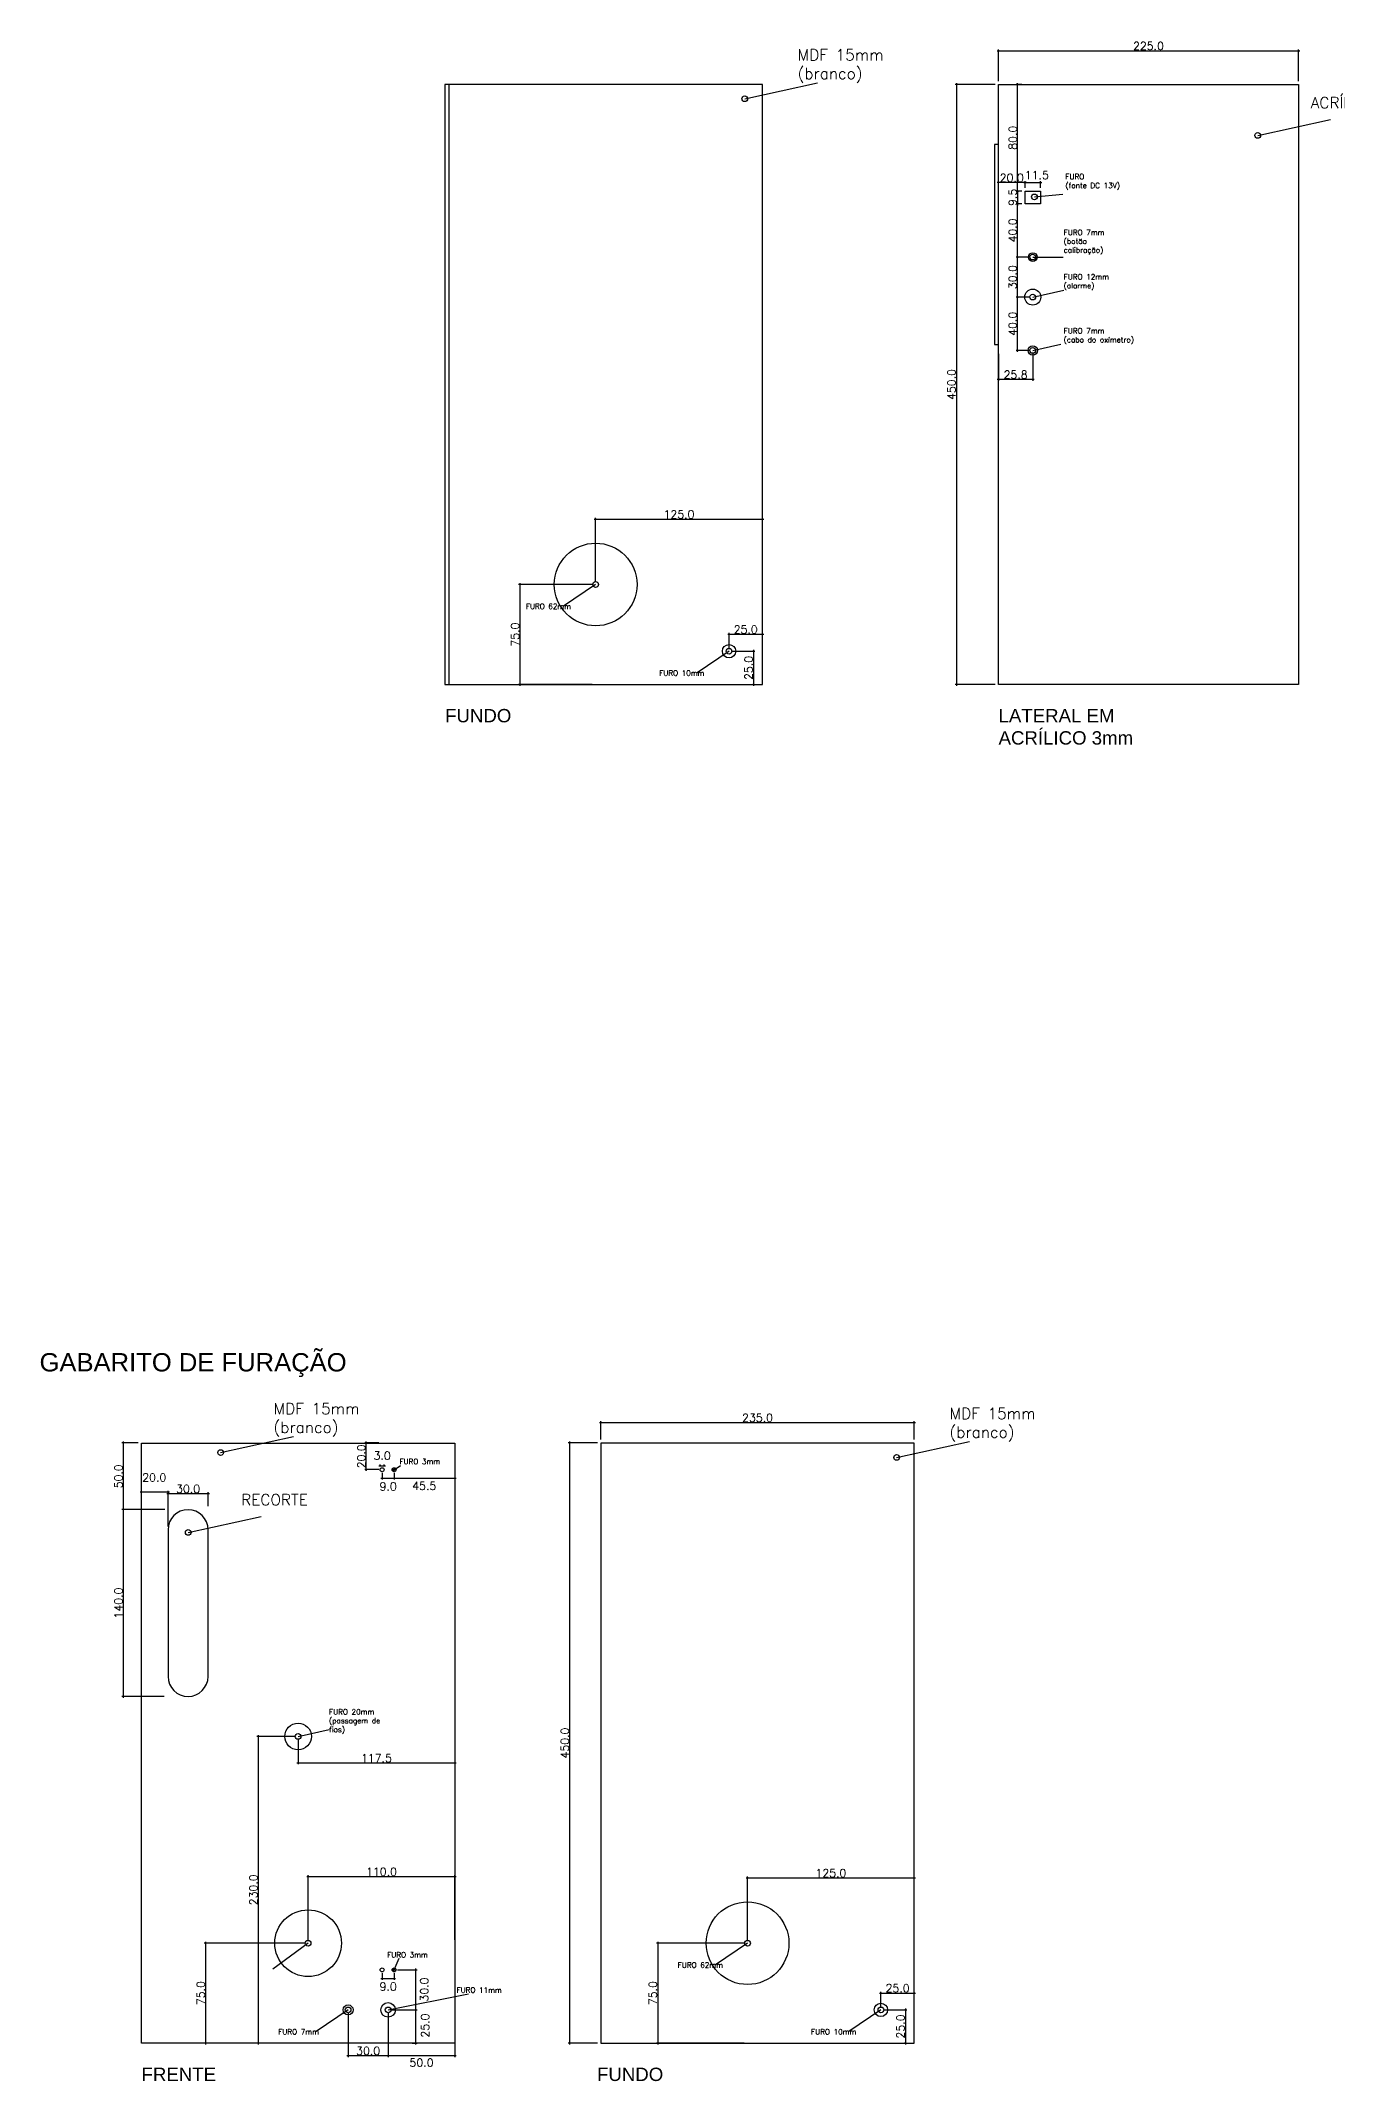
# Model space of a CAD drawing. Header units: millimetres. Extents: x 375 to 6718, y -847 to 3071.
# Drawn here: x 4766 to 5738, y -837 to 693 of the extents above; entities that cross this region are included whole.
import ezdxf

# ---------------------------------------------------------------- set-up
doc = ezdxf.new("R2010")
doc.units = ezdxf.units.MM
doc.header["$LTSCALE"] = 10
for name, color, linetype in [('01', 1, 'Continuous'), ('1000-dim1', 1, 'Continuous'), ('2', 2, 'Continuous'), ('Carimbo', 2, 'Continuous')]:
    doc.layers.add(name, color=color, linetype=linetype)
doc.layers.add('B-TEXTO02', color=2, linetype='Continuous', lineweight=20)
doc.styles.add('r80', font='romans.shx')
doc.styles.add('SR80-001', font='romans.shx', dxfattribs={"height": 0.2})
doc.styles.add('T7', font='arial.ttf')
doc.dimstyles.new('cadnorma_dim1', dxfattribs={"dimscale": 0, "dimtxt": 6, "dimasz": 1.2, "dimexe": 1, "dimexo": 2.5, "dimgap": 0.6, "dimtad": 1, "dimdec": 1, "dimzin": 4, "dimdsep": 46, "dimtxsty": 'r80', "dimblk": 'ARCHTICK', "dimcen": -1, "dimdle": 1, "dimclrd": 1, "dimclre": 1, "dimclrt": 2, "dimaunit": 1, "dimazin": 0, "dimtfac": 1, "dimtdec": 1, "dimtix": 1, "dimtmove": 2, "dimatfit": 0, "dimfxl": 0, "dimtolj": 1, "dimtzin": 0, "dimarcsym": 0})

# ---------------------------------------------------------------- blocks, each defined once
blk = doc.blocks.new('_ArchTick')
at = {"color": 0, "linetype": 'ByBlock', "const_width": 0.15}
blk.add_lwpolyline([(-0.5, -0.5), (0.5, 0.5)], dxfattribs=at)
blk = doc.blocks.new('*D49')
at = {"layer": '1000-dim1', "color": 1, "lineweight": -2}
for p, q in [((5181, 334.5), (5308, 334.5)), ((5182, 288), (5182, 335.5)), ((5307, 288), (5307, 335.5))]:
    blk.add_line(p, q, dxfattribs=at)
at = {"layer": 'Defpoints', "color": 0}
for p in [(5307, 334.5), (5182, 285.5), (5307, 285.5)]:
    blk.add_point(p, dxfattribs=at)
at = {"layer": '1000-dim1', "color": 1, "lineweight": -2, "xscale": 1.2, "yscale": 1.2, "zscale": 1.2, "rotation": 180}
blk.add_blockref('_ArchTick', (5182, 334.5), dxfattribs=at)
at = {"layer": '1000-dim1', "color": 1, "lineweight": -2, "xscale": 1.2, "yscale": 1.2, "zscale": 1.2}
blk.add_blockref('_ArchTick', (5307, 334.5), dxfattribs=at)
at = {"layer": '1000-dim1', "color": 2, "insert": (5244.5, 338.1), "char_height": 6, "attachment_point": 5, "style": 'r80'}
blk.add_mtext('\\A1;125.0', dxfattribs=at)
blk = doc.blocks.new('*D50')
at = {"layer": '1000-dim1', "color": 1, "lineweight": -2}
for p, q in [((5179.5, 285.5), (5124.2, 285.5)), ((5125.2, 286.5), (5125.2, 209.5)), ((5179.5, 210.5), (5124.2, 210.5))]:
    blk.add_line(p, q, dxfattribs=at)
at = {"layer": 'Defpoints', "color": 0}
for p in [(5182, 285.5), (5125.2, 210.5), (5182, 210.5)]:
    blk.add_point(p, dxfattribs=at)
at = {"layer": '1000-dim1', "color": 1, "lineweight": -2, "xscale": 1.2, "yscale": 1.2, "zscale": 1.2}
for p, rotation in [((5125.2, 285.5), 90), ((5125.2, 210.5), 270)]:
    blk.add_blockref('_ArchTick', p, dxfattribs=dict(at, rotation=rotation))
at = {"layer": '1000-dim1', "color": 2, "insert": (5121.6, 248), "char_height": 6, "attachment_point": 5, "rotation": 90, "style": 'r80'}
blk.add_mtext('\\A1;75.0', dxfattribs=at)
blk = doc.blocks.new('*D51')
at = {"layer": '1000-dim1', "color": 1, "lineweight": -2}
for p, q in [((5281, 248.2), (5308, 248.2)), ((5282, 238), (5282, 249.2)), ((5307, 238), (5307, 249.2))]:
    blk.add_line(p, q, dxfattribs=at)
at = {"layer": 'Defpoints', "color": 0}
for p in [(5307, 248.2), (5282, 235.5), (5307, 235.5)]:
    blk.add_point(p, dxfattribs=at)
at = {"layer": '1000-dim1', "color": 1, "lineweight": -2, "xscale": 1.2, "yscale": 1.2, "zscale": 1.2, "rotation": 180}
blk.add_blockref('_ArchTick', (5282, 248.2), dxfattribs=at)
at = {"layer": '1000-dim1', "color": 1, "lineweight": -2, "xscale": 1.2, "yscale": 1.2, "zscale": 1.2}
blk.add_blockref('_ArchTick', (5307, 248.2), dxfattribs=at)
at = {"layer": '1000-dim1', "color": 2, "insert": (5294.5, 251.8), "char_height": 6, "attachment_point": 5, "style": 'r80'}
blk.add_mtext('\\A1;25.0', dxfattribs=at)
blk = doc.blocks.new('*D52')
at = {"layer": '1000-dim1', "color": 1, "lineweight": -2}
for p, q in [((5284.5, 235.5), (5301.3, 235.5)), ((5300.3, 236.5), (5300.3, 209.5)), ((5284.5, 210.5), (5301.3, 210.5))]:
    blk.add_line(p, q, dxfattribs=at)
at = {"layer": 'Defpoints', "color": 0}
for p in [(5282, 235.5), (5282, 210.5), (5300.3, 210.5)]:
    blk.add_point(p, dxfattribs=at)
at = {"layer": '1000-dim1', "color": 1, "lineweight": -2, "xscale": 1.2, "yscale": 1.2, "zscale": 1.2}
for p, rotation in [((5300.3, 235.5), 90), ((5300.3, 210.5), 270)]:
    blk.add_blockref('_ArchTick', p, dxfattribs=dict(at, rotation=rotation))
at = {"layer": '1000-dim1', "color": 2, "insert": (5296.7, 223), "char_height": 6, "attachment_point": 5, "rotation": 90, "style": 'r80'}
blk.add_mtext('\\A1;25.0', dxfattribs=at)
blk = doc.blocks.new('*D53')
at = {"layer": '1000-dim1', "color": 1, "lineweight": -2}
for p, q in [((5483, 685.7), (5710, 685.7)), ((5484, 663), (5484, 686.7)), ((5709, 663), (5709, 686.7))]:
    blk.add_line(p, q, dxfattribs=at)
at = {"layer": 'Defpoints', "color": 0}
for p in [(5709, 685.7), (5484, 660.5), (5709, 660.5)]:
    blk.add_point(p, dxfattribs=at)
at = {"layer": '1000-dim1', "color": 1, "lineweight": -2, "xscale": 1.2, "yscale": 1.2, "zscale": 1.2, "rotation": 180}
blk.add_blockref('_ArchTick', (5484, 685.7), dxfattribs=at)
at = {"layer": '1000-dim1', "color": 1, "lineweight": -2, "xscale": 1.2, "yscale": 1.2, "zscale": 1.2}
blk.add_blockref('_ArchTick', (5709, 685.7), dxfattribs=at)
at = {"layer": '1000-dim1', "color": 2, "insert": (5596.5, 689.3), "char_height": 6, "attachment_point": 5, "style": 'r80'}
blk.add_mtext('\\A1;225.0', dxfattribs=at)
blk = doc.blocks.new('*D54')
at = {"layer": '1000-dim1', "color": 1, "lineweight": -2}
for p, q in [((5481.5, 660.5), (5451.5, 660.5)), ((5452.5, 661.5), (5452.5, 209.5)), ((5481.5, 210.5), (5451.5, 210.5))]:
    blk.add_line(p, q, dxfattribs=at)
at = {"layer": 'Defpoints', "color": 0}
for p in [(5484, 660.5), (5452.5, 210.5), (5484, 210.5)]:
    blk.add_point(p, dxfattribs=at)
at = {"layer": '1000-dim1', "color": 1, "lineweight": -2, "xscale": 1.2, "yscale": 1.2, "zscale": 1.2}
for p, rotation in [((5452.5, 660.5), 90), ((5452.5, 210.5), 270)]:
    blk.add_blockref('_ArchTick', p, dxfattribs=dict(at, rotation=rotation))
at = {"layer": '1000-dim1', "color": 2, "insert": (5448.9, 435.5), "char_height": 6, "attachment_point": 5, "rotation": 90, "style": 'r80'}
blk.add_mtext('\\A1;450.0', dxfattribs=at)
blk = doc.blocks.new('*D55')
at = {"layer": '1000-dim1', "color": 1, "lineweight": -2}
for p, q in [((5498.3, 580.5), (5498.3, 581.7)), ((5501.5, 580.5), (5497.3, 580.5)), ((5501.5, 571), (5497.3, 571)), ((5498.3, 580.5), (5498.3, 571)), ((5498.3, 571), (5498.3, 569.8))]:
    blk.add_line(p, q, dxfattribs=at)
at = {"layer": 'Defpoints', "color": 0}
for p in [(5498.3, 571), (5504, 580.5), (5504, 571)]:
    blk.add_point(p, dxfattribs=at)
at = {"layer": '1000-dim1', "color": 1, "lineweight": -2, "xscale": 1.2, "yscale": 1.2, "zscale": 1.2}
for p, rotation in [((5498.3, 580.5), 270), ((5498.3, 571), 90)]:
    blk.add_blockref('_ArchTick', p, dxfattribs=dict(at, rotation=rotation))
at = {"layer": '1000-dim1', "color": 2, "insert": (5494.7, 575.8), "char_height": 6, "attachment_point": 5, "rotation": 90, "style": 'r80'}
blk.add_mtext('\\A1;9.5', dxfattribs=at)
blk = doc.blocks.new('*D56')
at = {"layer": '1000-dim1', "color": 1, "lineweight": -2}
for p, q in [((5503, 586.9), (5516.5, 586.9)), ((5504, 583), (5504, 587.9)), ((5515.5, 583), (5515.5, 587.9))]:
    blk.add_line(p, q, dxfattribs=at)
at = {"layer": 'Defpoints', "color": 0}
for p in [(5515.5, 586.9), (5504, 580.5), (5515.5, 580.5)]:
    blk.add_point(p, dxfattribs=at)
at = {"layer": '1000-dim1', "color": 1, "lineweight": -2, "xscale": 1.2, "yscale": 1.2, "zscale": 1.2, "rotation": 180}
blk.add_blockref('_ArchTick', (5504, 586.9), dxfattribs=at)
at = {"layer": '1000-dim1', "color": 1, "lineweight": -2, "xscale": 1.2, "yscale": 1.2, "zscale": 1.2}
blk.add_blockref('_ArchTick', (5515.5, 586.9), dxfattribs=at)
at = {"layer": '1000-dim1', "color": 2, "insert": (5512.8, 592.5), "char_height": 6, "attachment_point": 5, "style": 'r80'}
blk.add_mtext('\\A1;11.5', dxfattribs=at)
blk = doc.blocks.new('*D57')
at = {"layer": '1000-dim1', "color": 1, "lineweight": -2}
for p, q in [((5484, 458.5), (5484, 438.3)), ((5509.8, 458.5), (5509.8, 438.3)), ((5510.8, 439.3), (5483, 439.3))]:
    blk.add_line(p, q, dxfattribs=at)
at = {"layer": 'Defpoints', "color": 0}
for p in [(5484, 461), (5509.8, 461), (5484, 439.3)]:
    blk.add_point(p, dxfattribs=at)
at = {"layer": '1000-dim1', "color": 1, "lineweight": -2, "xscale": 1.2, "yscale": 1.2, "zscale": 1.2, "rotation": 180}
blk.add_blockref('_ArchTick', (5484, 439.3), dxfattribs=at)
at = {"layer": '1000-dim1', "color": 1, "lineweight": -2, "xscale": 1.2, "yscale": 1.2, "zscale": 1.2}
blk.add_blockref('_ArchTick', (5509.8, 439.3), dxfattribs=at)
at = {"layer": '1000-dim1', "color": 2, "insert": (5496.9, 442.9), "char_height": 6, "attachment_point": 5, "style": 'r80'}
blk.add_mtext('\\A1;25.8', dxfattribs=at)
blk = doc.blocks.new('*D58')
at = {"layer": '1000-dim1', "color": 1, "lineweight": -2}
for p, q in [((5507.3, 501), (5497.3, 501)), ((5498.3, 460), (5498.3, 502)), ((5507.3, 461), (5497.3, 461))]:
    blk.add_line(p, q, dxfattribs=at)
at = {"layer": 'Defpoints', "color": 0}
for p in [(5498.3, 501), (5509.8, 501), (5509.8, 461)]:
    blk.add_point(p, dxfattribs=at)
at = {"layer": '1000-dim1', "color": 1, "lineweight": -2, "xscale": 1.2, "yscale": 1.2, "zscale": 1.2}
for p, rotation in [((5498.3, 501), 90), ((5498.3, 461), 270)]:
    blk.add_blockref('_ArchTick', p, dxfattribs=dict(at, rotation=rotation))
at = {"layer": '1000-dim1', "color": 2, "insert": (5494.7, 481), "char_height": 6, "attachment_point": 5, "rotation": 90, "style": 'r80'}
blk.add_mtext('\\A1;40.0', dxfattribs=at)
blk = doc.blocks.new('*D59')
at = {"layer": '1000-dim1', "color": 1, "lineweight": -2}
for p, q in [((5507.3, 531), (5497.3, 531)), ((5498.3, 500), (5498.3, 532)), ((5507.3, 501), (5497.3, 501))]:
    blk.add_line(p, q, dxfattribs=at)
at = {"layer": 'Defpoints', "color": 0}
for p in [(5498.3, 531), (5509.8, 531), (5509.8, 501)]:
    blk.add_point(p, dxfattribs=at)
at = {"layer": '1000-dim1', "color": 1, "lineweight": -2, "xscale": 1.2, "yscale": 1.2, "zscale": 1.2}
for p, rotation in [((5498.3, 531), 90), ((5498.3, 501), 270)]:
    blk.add_blockref('_ArchTick', p, dxfattribs=dict(at, rotation=rotation))
at = {"layer": '1000-dim1', "color": 2, "insert": (5494.7, 516), "char_height": 6, "attachment_point": 5, "rotation": 90, "style": 'r80'}
blk.add_mtext('\\A1;30.0', dxfattribs=at)
blk = doc.blocks.new('*D60')
at = {"layer": '1000-dim1', "color": 1, "lineweight": -2}
for p, q in [((5501.5, 571), (5497.3, 571)), ((5498.3, 530), (5498.3, 572)), ((5507.3, 531), (5497.3, 531))]:
    blk.add_line(p, q, dxfattribs=at)
at = {"layer": 'Defpoints', "color": 0}
for p in [(5498.3, 571), (5504, 571), (5509.8, 531)]:
    blk.add_point(p, dxfattribs=at)
at = {"layer": '1000-dim1', "color": 1, "lineweight": -2, "xscale": 1.2, "yscale": 1.2, "zscale": 1.2}
for p, rotation in [((5498.3, 571), 90), ((5498.3, 531), 270)]:
    blk.add_blockref('_ArchTick', p, dxfattribs=dict(at, rotation=rotation))
at = {"layer": '1000-dim1', "color": 2, "insert": (5494.7, 551), "char_height": 6, "attachment_point": 5, "rotation": 90, "style": 'r80'}
blk.add_mtext('\\A1;40.0', dxfattribs=at)
blk = doc.blocks.new('*D61')
at = {"layer": '1000-dim1', "color": 1, "lineweight": -2}
for p, q in [((5505, 586.9), (5483, 586.9)), ((5484, 583), (5484, 587.9)), ((5504, 583), (5504, 587.9))]:
    blk.add_line(p, q, dxfattribs=at)
at = {"layer": 'Defpoints', "color": 0}
for p in [(5484, 586.9), (5484, 580.5), (5504, 580.5)]:
    blk.add_point(p, dxfattribs=at)
at = {"layer": '1000-dim1', "color": 1, "lineweight": -2, "xscale": 1.2, "yscale": 1.2, "zscale": 1.2, "rotation": 180}
blk.add_blockref('_ArchTick', (5484, 586.9), dxfattribs=at)
at = {"layer": '1000-dim1', "color": 1, "lineweight": -2, "xscale": 1.2, "yscale": 1.2, "zscale": 1.2}
blk.add_blockref('_ArchTick', (5504, 586.9), dxfattribs=at)
at = {"layer": '1000-dim1', "color": 2, "insert": (5494, 590.5), "char_height": 6, "attachment_point": 5, "style": 'r80'}
blk.add_mtext('\\A1;20.0', dxfattribs=at)
blk = doc.blocks.new('*D105')
at = {"layer": '1000-dim1', "color": 1, "lineweight": -2}
for p, q in [((5501.5, 660.5), (5497.4, 660.5)), ((5498.4, 579.5), (5498.4, 661.5)), ((5501.5, 580.5), (5497.4, 580.5))]:
    blk.add_line(p, q, dxfattribs=at)
at = {"layer": 'Defpoints', "color": 0}
for p in [(5498.4, 660.5), (5504, 660.5), (5504, 580.5)]:
    blk.add_point(p, dxfattribs=at)
at = {"layer": '1000-dim1', "color": 1, "lineweight": -2, "xscale": 1.2, "yscale": 1.2, "zscale": 1.2}
for p, rotation in [((5498.4, 660.5), 90), ((5498.4, 580.5), 270)]:
    blk.add_blockref('_ArchTick', p, dxfattribs=dict(at, rotation=rotation))
at = {"layer": '1000-dim1', "color": 2, "insert": (5494.8, 620.5), "char_height": 6, "attachment_point": 5, "rotation": 90, "style": 'r80'}
blk.add_mtext('\\A1;80.0', dxfattribs=at)
blk = doc.blocks.new('*D118')
at = {"layer": '1000-dim1', "color": 1, "lineweight": -2}
for p, q in [((4860.4, -396.1), (4892.4, -396.1)), ((4861.4, -405.6), (4861.4, -395.1)), ((4891.4, -405.6), (4891.4, -395.1))]:
    blk.add_line(p, q, dxfattribs=at)
at = {"layer": 'Defpoints', "color": 0}
for p in [(4891.4, -396.1), (4861.4, -408.1), (4891.4, -408.1)]:
    blk.add_point(p, dxfattribs=at)
at = {"layer": '1000-dim1', "color": 1, "lineweight": -2, "xscale": 1.2, "yscale": 1.2, "zscale": 1.2, "rotation": 180}
blk.add_blockref('_ArchTick', (4861.4, -396.1), dxfattribs=at)
at = {"layer": '1000-dim1', "color": 1, "lineweight": -2, "xscale": 1.2, "yscale": 1.2, "zscale": 1.2}
blk.add_blockref('_ArchTick', (4891.4, -396.1), dxfattribs=at)
at = {"layer": '1000-dim1', "color": 2, "insert": (4876.4, -392.5), "char_height": 6, "attachment_point": 5, "style": 'r80'}
blk.add_mtext('\\A1;30.0', dxfattribs=at)
blk = doc.blocks.new('*D119')
at = {"layer": '1000-dim1', "color": 1, "lineweight": -2}
for p, q in [((4858.9, -408.1), (4826.8, -408.1)), ((4827.8, -407.1), (4827.8, -549.1)), ((4858.4, -548.1), (4826.8, -548.1))]:
    blk.add_line(p, q, dxfattribs=at)
at = {"layer": 'Defpoints', "color": 0}
for p in [(4861.4, -408.1), (4827.8, -548.1), (4860.9, -548.1)]:
    blk.add_point(p, dxfattribs=at)
at = {"layer": '1000-dim1', "color": 1, "lineweight": -2, "xscale": 1.2, "yscale": 1.2, "zscale": 1.2}
for p, rotation in [((4827.8, -408.1), 90), ((4827.8, -548.1), 270)]:
    blk.add_blockref('_ArchTick', p, dxfattribs=dict(at, rotation=rotation))
at = {"layer": '1000-dim1', "color": 2, "insert": (4824.2, -478.1), "char_height": 6, "attachment_point": 5, "rotation": 90, "style": 'r80'}
blk.add_mtext('\\A1;140.0', dxfattribs=at)
blk = doc.blocks.new('*D120')
at = {"layer": '1000-dim1', "color": 1, "lineweight": -2}
for p, q in [((4838.9, -358.1), (4826.8, -358.1)), ((4827.8, -357.1), (4827.8, -409.1)), ((4838.9, -408.1), (4826.8, -408.1))]:
    blk.add_line(p, q, dxfattribs=at)
at = {"layer": 'Defpoints', "color": 0}
for p in [(4841.4, -358.1), (4827.8, -408.1), (4841.4, -408.1)]:
    blk.add_point(p, dxfattribs=at)
at = {"layer": '1000-dim1', "color": 1, "lineweight": -2, "xscale": 1.2, "yscale": 1.2, "zscale": 1.2}
for p, rotation in [((4827.8, -358.1), 90), ((4827.8, -408.1), 270)]:
    blk.add_blockref('_ArchTick', p, dxfattribs=dict(at, rotation=rotation))
at = {"layer": '1000-dim1', "color": 2, "insert": (4824.2, -383.1), "char_height": 6, "attachment_point": 5, "rotation": 90, "style": 'r80'}
blk.add_mtext('\\A1;50.0', dxfattribs=at)
blk = doc.blocks.new('*D123')
at = {"layer": '1000-dim1', "color": 1, "lineweight": -2}
for p, q in [((5021.9, -380.6), (5021.9, -385.5)), ((5030.9, -380.6), (5030.9, -385.5)), ((5020.9, -384.5), (5031.9, -384.5))]:
    blk.add_line(p, q, dxfattribs=at)
at = {"layer": 'Defpoints', "color": 0}
for p in [(5021.9, -378.1), (5030.9, -378.1), (5030.9, -384.5)]:
    blk.add_point(p, dxfattribs=at)
at = {"layer": '1000-dim1', "color": 1, "lineweight": -2, "xscale": 1.2, "yscale": 1.2, "zscale": 1.2, "rotation": 180}
blk.add_blockref('_ArchTick', (5021.9, -384.5), dxfattribs=at)
at = {"layer": '1000-dim1', "color": 1, "lineweight": -2, "xscale": 1.2, "yscale": 1.2, "zscale": 1.2}
blk.add_blockref('_ArchTick', (5030.9, -384.5), dxfattribs=at)
at = {"layer": '1000-dim1', "color": 2, "insert": (5026.4, -390.7), "char_height": 6, "attachment_point": 5, "style": 'r80'}
blk.add_mtext('\\A1;9.0', dxfattribs=at)
blk = doc.blocks.new('*D124')
at = {"layer": '1000-dim1', "color": 1, "lineweight": -2}
for p, q in [((5019.4, -375.3), (5024.4, -375.3)), ((5020.4, -375.6), (5020.4, -374.3)), ((5023.4, -375.6), (5023.4, -374.3))]:
    blk.add_line(p, q, dxfattribs=at)
at = {"layer": 'Defpoints', "color": 0}
for p in [(5020.4, -378.1), (5023.4, -375.3), (5023.4, -378.1)]:
    blk.add_point(p, dxfattribs=at)
at = {"layer": '1000-dim1', "color": 1, "lineweight": -2, "xscale": 1.2, "yscale": 1.2, "zscale": 1.2, "rotation": 180}
blk.add_blockref('_ArchTick', (5020.4, -375.3), dxfattribs=at)
at = {"layer": '1000-dim1', "color": 1, "lineweight": -2, "xscale": 1.2, "yscale": 1.2, "zscale": 1.2}
blk.add_blockref('_ArchTick', (5023.4, -375.3), dxfattribs=at)
at = {"layer": '1000-dim1', "color": 2, "insert": (5021.9, -367.6), "char_height": 6, "attachment_point": 5, "style": 'r80'}
blk.add_mtext('\\A1;3.0', dxfattribs=at)
blk = doc.blocks.new('*D121')
at = {"layer": '1000-dim1', "color": 1, "lineweight": -2}
for p, q in [((5020.9, -759.5), (5031.9, -759.5)), ((5021.9, -755.6), (5021.9, -760.5)), ((5030.9, -755.6), (5030.9, -760.5))]:
    blk.add_line(p, q, dxfattribs=at)
at = {"layer": 'Defpoints', "color": 0}
for p in [(5021.9, -753.1), (5030.9, -753.1), (5030.9, -759.5)]:
    blk.add_point(p, dxfattribs=at)
at = {"layer": '1000-dim1', "color": 1, "lineweight": -2, "xscale": 1.2, "yscale": 1.2, "zscale": 1.2, "rotation": 180}
blk.add_blockref('_ArchTick', (5021.9, -759.5), dxfattribs=at)
at = {"layer": '1000-dim1', "color": 1, "lineweight": -2, "xscale": 1.2, "yscale": 1.2, "zscale": 1.2}
blk.add_blockref('_ArchTick', (5030.9, -759.5), dxfattribs=at)
at = {"layer": '1000-dim1', "color": 2, "insert": (5026.4, -765.7), "char_height": 6, "attachment_point": 5, "style": 'r80'}
blk.add_mtext('\\A1;9.0', dxfattribs=at)
blk = doc.blocks.new('*D125')
at = {"layer": '1000-dim1', "color": 1, "lineweight": -2}
for p, q in [((5026.4, -785.6), (5026.4, -818.5)), ((5076.4, -785.6), (5076.4, -818.5)), ((5077.4, -817.5), (5025.4, -817.5))]:
    blk.add_line(p, q, dxfattribs=at)
at = {"layer": 'Defpoints', "color": 0}
for p in [(5026.4, -783.1), (5076.4, -783.1), (5026.4, -817.5)]:
    blk.add_point(p, dxfattribs=at)
at = {"layer": '1000-dim1', "color": 1, "lineweight": -2, "xscale": 1.2, "yscale": 1.2, "zscale": 1.2, "rotation": 180}
blk.add_blockref('_ArchTick', (5026.4, -817.5), dxfattribs=at)
at = {"layer": '1000-dim1', "color": 1, "lineweight": -2, "xscale": 1.2, "yscale": 1.2, "zscale": 1.2}
blk.add_blockref('_ArchTick', (5076.4, -817.5), dxfattribs=at)
at = {"layer": '1000-dim1', "color": 2, "insert": (5051.4, -822.7), "char_height": 6, "attachment_point": 5, "style": 'r80'}
blk.add_mtext('\\A1;50.0', dxfattribs=at)
blk = doc.blocks.new('*D126')
at = {"layer": '1000-dim1', "color": 1, "lineweight": -2}
for p, q in [((4996.4, -785.6), (4996.4, -818.5)), ((5026.4, -785.6), (5026.4, -818.5)), ((5027.4, -817.5), (4995.4, -817.5))]:
    blk.add_line(p, q, dxfattribs=at)
at = {"layer": 'Defpoints', "color": 0}
for p in [(4996.4, -783.1), (5026.4, -783.1), (4996.4, -817.5)]:
    blk.add_point(p, dxfattribs=at)
at = {"layer": '1000-dim1', "color": 1, "lineweight": -2, "xscale": 1.2, "yscale": 1.2, "zscale": 1.2, "rotation": 180}
blk.add_blockref('_ArchTick', (4996.4, -817.5), dxfattribs=at)
at = {"layer": '1000-dim1', "color": 1, "lineweight": -2, "xscale": 1.2, "yscale": 1.2, "zscale": 1.2}
blk.add_blockref('_ArchTick', (5026.4, -817.5), dxfattribs=at)
at = {"layer": '1000-dim1', "color": 2, "insert": (5011.4, -813.9), "char_height": 6, "attachment_point": 5, "style": 'r80'}
blk.add_mtext('\\A1;30.0', dxfattribs=at)
blk = doc.blocks.new('*D127')
at = {"layer": '1000-dim1', "color": 1, "lineweight": -2}
for p, q in [((5028.9, -783.1), (5048.1, -783.1)), ((5047.1, -809.1), (5047.1, -782.1)), ((5044.5, -808.1), (5048.1, -808.1))]:
    blk.add_line(p, q, dxfattribs=at)
at = {"layer": 'Defpoints', "color": 0}
for p in [(5026.4, -783.1), (5047.1, -783.1), (5042, -808.1)]:
    blk.add_point(p, dxfattribs=at)
at = {"layer": '1000-dim1', "color": 1, "lineweight": -2, "xscale": 1.2, "yscale": 1.2, "zscale": 1.2}
for p, rotation in [((5047.1, -783.1), 90), ((5047.1, -808.1), 270)]:
    blk.add_blockref('_ArchTick', p, dxfattribs=dict(at, rotation=rotation))
at = {"layer": '1000-dim1', "color": 2, "insert": (5054.1, -794.9), "char_height": 6, "attachment_point": 5, "rotation": 90, "style": 'r80'}
blk.add_mtext('\\A1;25.0', dxfattribs=at)
blk = doc.blocks.new('*D122')
at = {"layer": '1000-dim1', "color": 1, "lineweight": -2}
for p, q in [((5033.4, -753.1), (5048.1, -753.1)), ((5047.1, -784.1), (5047.1, -752.1)), ((5028.9, -783.1), (5048.1, -783.1))]:
    blk.add_line(p, q, dxfattribs=at)
at = {"layer": 'Defpoints', "color": 0}
for p in [(5030.9, -753.1), (5047.1, -753.1), (5026.4, -783.1)]:
    blk.add_point(p, dxfattribs=at)
at = {"layer": '1000-dim1', "color": 1, "lineweight": -2, "xscale": 1.2, "yscale": 1.2, "zscale": 1.2}
for p, rotation in [((5047.1, -753.1), 90), ((5047.1, -783.1), 270)]:
    blk.add_blockref('_ArchTick', p, dxfattribs=dict(at, rotation=rotation))
at = {"layer": '1000-dim1', "color": 2, "insert": (5053.5, -767.9), "char_height": 6, "attachment_point": 5, "rotation": 90, "style": 'r80'}
blk.add_mtext('\\A1;30.0', dxfattribs=at)
blk = doc.blocks.new('*D128')
at = {"layer": '1000-dim1', "color": 1, "lineweight": -2}
for p, q in [((4862.4, -395.1), (4840.4, -395.1)), ((4841.4, -420.6), (4841.4, -394.1)), ((4861.4, -420.6), (4861.4, -394.1))]:
    blk.add_line(p, q, dxfattribs=at)
at = {"layer": 'Defpoints', "color": 0}
for p in [(4841.4, -395.1), (4841.4, -423.1), (4861.4, -423.1)]:
    blk.add_point(p, dxfattribs=at)
at = {"layer": '1000-dim1', "color": 1, "lineweight": -2, "xscale": 1.2, "yscale": 1.2, "zscale": 1.2, "rotation": 180}
blk.add_blockref('_ArchTick', (4841.4, -395.1), dxfattribs=at)
at = {"layer": '1000-dim1', "color": 1, "lineweight": -2, "xscale": 1.2, "yscale": 1.2, "zscale": 1.2}
blk.add_blockref('_ArchTick', (4861.4, -395.1), dxfattribs=at)
at = {"layer": '1000-dim1', "color": 2, "insert": (4851, -384), "char_height": 6, "attachment_point": 5, "style": 'r80'}
blk.add_mtext('\\A1;20.0', dxfattribs=at)
blk = doc.blocks.new('*D129')
at = {"layer": '1000-dim1', "color": 1, "lineweight": -2}
for p, q in [((4965.4, -683.2), (5077.4, -683.2)), ((4966.4, -730.6), (4966.4, -682.2)), ((5076.4, -730.6), (5076.4, -682.2))]:
    blk.add_line(p, q, dxfattribs=at)
at = {"layer": 'Defpoints', "color": 0}
for p in [(5076.4, -683.2), (4966.4, -733.1), (5076.4, -733.1)]:
    blk.add_point(p, dxfattribs=at)
at = {"layer": '1000-dim1', "color": 1, "lineweight": -2, "xscale": 1.2, "yscale": 1.2, "zscale": 1.2, "rotation": 180}
blk.add_blockref('_ArchTick', (4966.4, -683.2), dxfattribs=at)
at = {"layer": '1000-dim1', "color": 1, "lineweight": -2, "xscale": 1.2, "yscale": 1.2, "zscale": 1.2}
blk.add_blockref('_ArchTick', (5076.4, -683.2), dxfattribs=at)
at = {"layer": '1000-dim1', "color": 2, "insert": (5021.4, -679.6), "char_height": 6, "attachment_point": 5, "style": 'r80'}
blk.add_mtext('\\A1;110.0', dxfattribs=at)
blk = doc.blocks.new('*D130')
at = {"layer": '1000-dim1', "color": 1, "lineweight": -2}
for p, q in [((4963.9, -733.1), (4888.5, -733.1)), ((4889.5, -732.1), (4889.5, -809.1)), ((4963.9, -808.1), (4888.5, -808.1))]:
    blk.add_line(p, q, dxfattribs=at)
at = {"layer": 'Defpoints', "color": 0}
for p in [(4966.4, -733.1), (4889.5, -808.1), (4966.4, -808.1)]:
    blk.add_point(p, dxfattribs=at)
at = {"layer": '1000-dim1', "color": 1, "lineweight": -2, "xscale": 1.2, "yscale": 1.2, "zscale": 1.2}
for p, rotation in [((4889.5, -733.1), 90), ((4889.5, -808.1), 270)]:
    blk.add_blockref('_ArchTick', p, dxfattribs=dict(at, rotation=rotation))
at = {"layer": '1000-dim1', "color": 2, "insert": (4885.9, -770.6), "char_height": 6, "attachment_point": 5, "rotation": 90, "style": 'r80'}
blk.add_mtext('\\A1;75.0', dxfattribs=at)
blk = doc.blocks.new('*D131')
at = {"layer": '1000-dim1', "color": 1, "lineweight": -2}
for p, q in [((5019.4, -358.1), (5008.9, -358.1)), ((5009.9, -379.1), (5009.9, -357.1)), ((5019.4, -378.1), (5008.9, -378.1))]:
    blk.add_line(p, q, dxfattribs=at)
at = {"layer": 'Defpoints', "color": 0}
for p in [(5009.9, -358.1), (5021.9, -358.1), (5021.9, -378.1)]:
    blk.add_point(p, dxfattribs=at)
at = {"layer": '1000-dim1', "color": 1, "lineweight": -2, "xscale": 1.2, "yscale": 1.2, "zscale": 1.2}
for p, rotation in [((5009.9, -358.1), 90), ((5009.9, -378.1), 270)]:
    blk.add_blockref('_ArchTick', p, dxfattribs=dict(at, rotation=rotation))
at = {"layer": '1000-dim1', "color": 2, "insert": (5006.3, -368.1), "char_height": 6, "attachment_point": 5, "rotation": 90, "style": 'r80'}
blk.add_mtext('\\A1;20.0', dxfattribs=at)
blk = doc.blocks.new('*D132')
at = {"layer": '1000-dim1', "color": 1, "lineweight": -2}
for p, q in [((5030.9, -380.6), (5030.9, -385.5)), ((5076.4, -380.6), (5076.4, -385.5)), ((5029.9, -384.5), (5077.4, -384.5))]:
    blk.add_line(p, q, dxfattribs=at)
at = {"layer": 'Defpoints', "color": 0}
for p in [(5030.9, -378.1), (5076.4, -378.1), (5076.4, -384.5)]:
    blk.add_point(p, dxfattribs=at)
at = {"layer": '1000-dim1', "color": 1, "lineweight": -2, "xscale": 1.2, "yscale": 1.2, "zscale": 1.2, "rotation": 180}
blk.add_blockref('_ArchTick', (5030.9, -384.5), dxfattribs=at)
at = {"layer": '1000-dim1', "color": 1, "lineweight": -2, "xscale": 1.2, "yscale": 1.2, "zscale": 1.2}
blk.add_blockref('_ArchTick', (5076.4, -384.5), dxfattribs=at)
at = {"layer": '1000-dim1', "color": 2, "insert": (5053.5, -390.3), "char_height": 6, "attachment_point": 5, "style": 'r80'}
blk.add_mtext('\\A1;45.5', dxfattribs=at)
blk = doc.blocks.new('*D134')
at = {"layer": '1000-dim1', "color": 1, "lineweight": -2}
for p, q in [((5294.9, -684.2), (5421.9, -684.2)), ((5295.9, -730.6), (5295.9, -683.2)), ((5420.9, -730.6), (5420.9, -683.2))]:
    blk.add_line(p, q, dxfattribs=at)
at = {"layer": 'Defpoints', "color": 0}
for p in [(5420.9, -684.2), (5295.9, -733.1), (5420.9, -733.1)]:
    blk.add_point(p, dxfattribs=at)
at = {"layer": '1000-dim1', "color": 1, "lineweight": -2, "xscale": 1.2, "yscale": 1.2, "zscale": 1.2, "rotation": 180}
blk.add_blockref('_ArchTick', (5295.9, -684.2), dxfattribs=at)
at = {"layer": '1000-dim1', "color": 1, "lineweight": -2, "xscale": 1.2, "yscale": 1.2, "zscale": 1.2}
blk.add_blockref('_ArchTick', (5420.9, -684.2), dxfattribs=at)
at = {"layer": '1000-dim1', "color": 2, "insert": (5358.4, -680.6), "char_height": 6, "attachment_point": 5, "style": 'r80'}
blk.add_mtext('\\A1;125.0', dxfattribs=at)
blk = doc.blocks.new('*D135')
at = {"layer": '1000-dim1', "color": 1, "lineweight": -2}
for p, q in [((5293.4, -733.1), (5227.5, -733.1)), ((5228.5, -732.1), (5228.5, -809.1)), ((5293.4, -808.1), (5227.5, -808.1))]:
    blk.add_line(p, q, dxfattribs=at)
at = {"layer": 'Defpoints', "color": 0}
for p in [(5295.9, -733.1), (5228.5, -808.1), (5295.9, -808.1)]:
    blk.add_point(p, dxfattribs=at)
at = {"layer": '1000-dim1', "color": 1, "lineweight": -2, "xscale": 1.2, "yscale": 1.2, "zscale": 1.2}
for p, rotation in [((5228.5, -733.1), 90), ((5228.5, -808.1), 270)]:
    blk.add_blockref('_ArchTick', p, dxfattribs=dict(at, rotation=rotation))
at = {"layer": '1000-dim1', "color": 2, "insert": (5224.9, -770.6), "char_height": 6, "attachment_point": 5, "rotation": 90, "style": 'r80'}
blk.add_mtext('\\A1;75.0', dxfattribs=at)
blk = doc.blocks.new('*D136')
at = {"layer": '1000-dim1', "color": 1, "lineweight": -2}
for p, q in [((5394.9, -770.5), (5421.9, -770.5)), ((5395.9, -780.6), (5395.9, -769.5)), ((5420.9, -780.6), (5420.9, -769.5))]:
    blk.add_line(p, q, dxfattribs=at)
at = {"layer": 'Defpoints', "color": 0}
for p in [(5420.9, -770.5), (5395.9, -783.1), (5420.9, -783.1)]:
    blk.add_point(p, dxfattribs=at)
at = {"layer": '1000-dim1', "color": 1, "lineweight": -2, "xscale": 1.2, "yscale": 1.2, "zscale": 1.2, "rotation": 180}
blk.add_blockref('_ArchTick', (5395.9, -770.5), dxfattribs=at)
at = {"layer": '1000-dim1', "color": 1, "lineweight": -2, "xscale": 1.2, "yscale": 1.2, "zscale": 1.2}
blk.add_blockref('_ArchTick', (5420.9, -770.5), dxfattribs=at)
at = {"layer": '1000-dim1', "color": 2, "insert": (5408.4, -766.9), "char_height": 6, "attachment_point": 5, "style": 'r80'}
blk.add_mtext('\\A1;25.0', dxfattribs=at)
blk = doc.blocks.new('*D137')
at = {"layer": '1000-dim1', "color": 1, "lineweight": -2}
for p, q in [((5398.4, -783.1), (5415.2, -783.1)), ((5414.2, -782.1), (5414.2, -809.1)), ((5398.4, -808.1), (5415.2, -808.1))]:
    blk.add_line(p, q, dxfattribs=at)
at = {"layer": 'Defpoints', "color": 0}
for p in [(5395.9, -783.1), (5395.9, -808.1), (5414.2, -808.1)]:
    blk.add_point(p, dxfattribs=at)
at = {"layer": '1000-dim1', "color": 1, "lineweight": -2, "xscale": 1.2, "yscale": 1.2, "zscale": 1.2}
for p, rotation in [((5414.2, -783.1), 90), ((5414.2, -808.1), 270)]:
    blk.add_blockref('_ArchTick', p, dxfattribs=dict(at, rotation=rotation))
at = {"layer": '1000-dim1', "color": 2, "insert": (5410.6, -795.6), "char_height": 6, "attachment_point": 5, "rotation": 90, "style": 'r80'}
blk.add_mtext('\\A1;25.0', dxfattribs=at)
blk = doc.blocks.new('*D138')
at = {"layer": '1000-dim1', "color": 1, "lineweight": -2}
for p, q in [((5183.4, -358.1), (5161.5, -358.1)), ((5162.5, -357.1), (5162.5, -809.1)), ((5183.4, -808.1), (5161.5, -808.1))]:
    blk.add_line(p, q, dxfattribs=at)
at = {"layer": 'Defpoints', "color": 0}
for p in [(5185.9, -358.1), (5162.5, -808.1), (5185.9, -808.1)]:
    blk.add_point(p, dxfattribs=at)
at = {"layer": '1000-dim1', "color": 1, "lineweight": -2, "xscale": 1.2, "yscale": 1.2, "zscale": 1.2}
for p, rotation in [((5162.5, -358.1), 90), ((5162.5, -808.1), 270)]:
    blk.add_blockref('_ArchTick', p, dxfattribs=dict(at, rotation=rotation))
at = {"layer": '1000-dim1', "color": 2, "insert": (5158.9, -583.1), "char_height": 6, "attachment_point": 5, "rotation": 90, "style": 'r80'}
blk.add_mtext('\\A1;450.0', dxfattribs=at)
blk = doc.blocks.new('*D139')
at = {"layer": '1000-dim1', "color": 1, "lineweight": -2}
for p, q in [((5184.9, -342.8), (5421.9, -342.8)), ((5185.9, -355.6), (5185.9, -341.8)), ((5420.9, -355.6), (5420.9, -341.8))]:
    blk.add_line(p, q, dxfattribs=at)
at = {"layer": 'Defpoints', "color": 0}
for p in [(5420.9, -342.8), (5185.9, -358.1), (5420.9, -358.1)]:
    blk.add_point(p, dxfattribs=at)
at = {"layer": '1000-dim1', "color": 1, "lineweight": -2, "xscale": 1.2, "yscale": 1.2, "zscale": 1.2, "rotation": 180}
blk.add_blockref('_ArchTick', (5185.9, -342.8), dxfattribs=at)
at = {"layer": '1000-dim1', "color": 1, "lineweight": -2, "xscale": 1.2, "yscale": 1.2, "zscale": 1.2}
blk.add_blockref('_ArchTick', (5420.9, -342.8), dxfattribs=at)
at = {"layer": '1000-dim1', "color": 2, "insert": (5303.4, -339.2), "char_height": 6, "attachment_point": 5, "style": 'r80'}
blk.add_mtext('\\A1;235.0', dxfattribs=at)
blk = doc.blocks.new('*D158')
at = {"layer": '1000-dim1', "color": 1, "lineweight": -2}
for p, q in [((4958.9, -580.6), (4958.9, -599)), ((5076.4, -580.6), (5076.4, -599)), ((4957.9, -598), (5077.4, -598))]:
    blk.add_line(p, q, dxfattribs=at)
at = {"layer": 'Defpoints', "color": 0}
for p in [(4958.9, -578.1), (5076.4, -578.1), (5076.4, -598)]:
    blk.add_point(p, dxfattribs=at)
at = {"layer": '1000-dim1', "color": 1, "lineweight": -2, "xscale": 1.2, "yscale": 1.2, "zscale": 1.2, "rotation": 180}
blk.add_blockref('_ArchTick', (4958.9, -598), dxfattribs=at)
at = {"layer": '1000-dim1', "color": 1, "lineweight": -2, "xscale": 1.2, "yscale": 1.2, "zscale": 1.2}
blk.add_blockref('_ArchTick', (5076.4, -598), dxfattribs=at)
at = {"layer": '1000-dim1', "color": 2, "insert": (5017.6, -594.4), "char_height": 6, "attachment_point": 5, "style": 'r80'}
blk.add_mtext('\\A1;117.5', dxfattribs=at)
blk = doc.blocks.new('*D159')
at = {"layer": '1000-dim1', "color": 1, "lineweight": -2}
for p, q in [((4956.4, -578.1), (4928, -578.1)), ((4929, -577.1), (4929, -809.1)), ((4956.4, -808.1), (4928, -808.1))]:
    blk.add_line(p, q, dxfattribs=at)
at = {"layer": 'Defpoints', "color": 0}
for p in [(4958.9, -578.1), (4929, -808.1), (4958.9, -808.1)]:
    blk.add_point(p, dxfattribs=at)
at = {"layer": '1000-dim1', "color": 1, "lineweight": -2, "xscale": 1.2, "yscale": 1.2, "zscale": 1.2}
for p, rotation in [((4929, -578.1), 90), ((4929, -808.1), 270)]:
    blk.add_blockref('_ArchTick', p, dxfattribs=dict(at, rotation=rotation))
at = {"layer": '1000-dim1', "color": 2, "insert": (4925.4, -693.1), "char_height": 6, "attachment_point": 5, "rotation": 90, "style": 'r80'}
blk.add_mtext('\\A1;230.0', dxfattribs=at)

msp = doc.modelspace()

# ---------------------------------------------------------------- linework, layer by layer
at = {"layer": '01'}
for p, q in [((5293.77, 649.72), (5348.45, 661.78)), ((5678.43, 622.24), (5733.11, 634.31)), ((5511, 576.17), (5532.26, 578.3)), ((5509.75, 531.05), (5532.46, 531.04)), ((5509.75, 501.05), (5532.98, 506.18)), ((5509.75, 461.05), (5530.85, 465.71)), ((5182, 285.55), (5157.99, 269.26)), ((5282, 235.55), (5257.99, 219.26)), ((4900.79, -365.31), (4955.46, -353.24)), ((5407.68, -368.97), (5462.35, -356.9)), ((5030.87, -378.14), (5035.56, -375.03)), ((4876.45, -425.17), (4931.13, -413.11)), ((4958.87, -578.14), (4982.1, -573.01)), ((4966.37, -733.14), (4940, -752.5)), ((5295.9, -733.14), (5271.9, -749.43)), ((5030.87, -753.14), (5034.77, -744.38)), ((5026.37, -783.14), (5086.54, -771.07)), ((4996.37, -783.14), (4972.36, -799.43)), ((5395.9, -783.14), (5371.9, -799.43))]:
    msp.add_line(p, q, dxfattribs=at)
for centre, radius in [((5293.77, 649.72), 2.13), ((5678.43, 622.24), 2.13), ((5511, 576.17), 2.13), ((5509.75, 531.05), 2.13), ((5509.75, 501.05), 2.13), ((5509.75, 461.05), 2.13), ((5182, 285.55), 2.13), ((5282, 235.55), 2.13), ((4900.79, -365.31), 2.13), ((5407.68, -368.97), 2.13), ((5030.87, -378.14), 0.527), ((4876.45, -425.17), 2.13), ((4958.87, -578.14), 2.13), ((4966.37, -733.14), 2.13), ((5295.9, -733.14), 2.13), ((5030.87, -753.14), 0.527), ((4996.37, -783.14), 2.13), ((5026.37, -783.14), 2.13), ((5395.9, -783.14), 2.13)]:
    msp.add_circle(centre, radius, dxfattribs=at)
at = {"layer": '2'}
for points in [[(5072, 660.55), (5069, 660.55), (5069, 210.55), (5072, 210.55)], [(5484, 615.55), (5481, 615.55), (5481, 465.55), (5484, 465.55)]]:
    msp.add_lwpolyline(points, dxfattribs=at)
for points in [[(5072, 210.55), (5307, 210.55), (5307, 660.55), (5072, 660.55)], [(5484, 660.55), (5709, 660.55), (5709, 210.55), (5484, 210.55)], [(5504, 580.55), (5515.5, 580.55), (5515.5, 571.05), (5504, 571.05)], [(4841.37, -358.14), (5076.37, -358.14), (5076.37, -808.14), (4841.37, -808.14)], [(5185.9, -808.14), (5420.9, -808.14), (5420.9, -358.14), (5185.9, -358.14)]]:
    msp.add_lwpolyline(points, close=True, dxfattribs=at)
msp.add_lwpolyline([(4891.37, -533.14), (4891.37, -423.14, 1), (4861.37, -423.14), (4861.37, -533.14, 1)], format="xyb", close=True, dxfattribs=at)
for centre, radius in [((5509.75, 531.05), 3.25), ((5509.75, 501.05), 6), ((5509.75, 461.05), 3.5), ((5182, 285.55), 31), ((5282, 235.55), 5), ((5021.87, -378.14), 1.5), ((5030.87, -378.14), 1.5), ((4958.87, -578.14), 10), ((5295.9, -733.14), 31), ((4966.37, -733.14), 25), ((5021.87, -753.14), 1.5), ((5030.87, -753.14), 1.5), ((4996.37, -783.14), 3.75), ((5026.37, -783.14), 5.5), ((5395.9, -783.14), 5)]:
    msp.add_circle(centre, radius, dxfattribs=at)

# ---------------------------------------------------------------- texts
at = {"layer": 'B-TEXTO02', "attachment_point": 4, "style": 'SR80-001'}
for s, insert, char_height, width in [('\\A1;MDF 15mm\\P(branco)', (5333.49, 674.27), 8.4008, 89.6409), ('\\A1;ACRÍLICO 3mm', (5718.15, 646.8), 8.4008, 89.6409), ('\\A1;FURO \\P(fonte DC 13V)', (5534.24, 587.37), 3.9755, 49.1455), ('\\A1;FURO 7mm\\P(botão calibração)', (5532.98, 542.25), 3.9755, 42.4204), ('\\A1;FURO 12mm\\P(alarme)', (5532.98, 512.25), 3.9755, 42.4204), ('\\A1;FURO 7mm\\P(cabo do oxímetro)', (5532.98, 471.75), 3.9755, 68.0141), ('\\A1;FURO 62mm', (5129.63, 269.16), 3.9755, 42.4204), ('\\A1;FURO 10mm', (5229.63, 219.16), 3.9755, 42.4204), ('\\A1;MDF 15mm\\P(branco)', (4940.5, -340.75), 8.4008, 89.6409), ('\\A1;MDF 15mm\\P(branco)', (5447.39, -344.41), 8.4008, 89.6409), ('\\A1;FURO 3mm', (5034.89, -372.01), 3.9755, 42.4204), ('\\A1;RECORTE', (4916.17, -400.62), 8.4008, 89.6409), ('\\A1;FURO 20mm\\P(passagem de fios)', (4982.1, -566.94), 3.9755, 42.4204), ('\\A1;FURO 3mm', (5025.66, -741.86), 3.9755, 42.4204), ('\\A1;FURO 62mm', (5243.53, -749.53), 3.9755, 42.4204), ('\\A1;FURO 11mm', (5077.7, -768.26), 3.9755, 42.4204), ('\\A1;FURO 7mm', (4944, -799.53), 3.9755, 42.4204), ('\\A1;FURO 10mm', (5343.53, -799.53), 3.9755, 42.4204)]:
    msp.add_mtext(s, dxfattribs=dict(at, insert=insert, char_height=char_height, width=width))
at = {"layer": 'Carimbo', "attachment_point": 1, "style": 'T7'}
for s, width, heights, insert, char_height in [('FUNDO', 108.6812, [50.23], (5069.1, 192.22), 10), ('LATERAL EM ACRÍLICO 3mm', 108.6812, [50.23], (5484.1, 192.22), 10), ('GABARITO DE FURAÇÃO', 276.2516, [57.3], (4764.98, -290.72), 13.7365), ('FRENTE', 108.6812, [50.23], (4841.47, -826.47), 10), ('FUNDO', 108.6812, [50.23], (5183.01, -826.47), 10)]:
    msp.add_mtext_dynamic_manual_height_columns(s, width=width, gutter_width=5, heights=heights, dxfattribs=dict(at, insert=insert, char_height=char_height))

# ---------------------------------------------------------------- dimensions: what is measured, and where the dimension line sits
at = {"layer": '1000-dim1'}
for base, p1, p2, override, picture, middle in [((5709, 685.65), (5484, 660.55), (5709, 660.55), {"dimscale": 1}, '*D53', (5596.5, 689.25)), ((5484, 586.9), (5504, 580.55), (5484, 580.55), {"dimscale": 1}, '*D61', (5494, 590.5)), ((5484, 439.29423695), (5509.75000002, 461.0493649), (5484, 461.0493649), {"dimscale": 1}, '*D57', (5496.87500001, 442.89423695)), ((5307, 334.51), (5182, 285.55), (5307, 285.55), {"dimscale": 1}, '*D49', (5244.5, 338.11)), ((5307, 248.17), (5282, 235.55), (5307, 235.55), {"dimscale": 1}, '*D51', (5294.5, 251.77)), ((5420.9, -342.77), (5185.9, -358.14), (5420.9, -358.14), {"dimscale": 1}, '*D139', (5303.4, -339.17)), ((4891.37, -396.15), (4861.37, -408.14), (4891.37, -408.14), {"dimscale": 1, "dimtxt": 6}, '*D118', (4876.37, -392.55)), ((5076.37, -598), (4958.87, -578.14), (5076.37, -578.14), {"dimscale": 1}, '*D158', (5017.62, -594.4)), ((5076.37, -683.18), (4966.37, -733.14), (5076.37, -733.14), {"dimscale": 1}, '*D129', (5021.37, -679.58)), ((5420.9, -684.18), (5295.9, -733.14), (5420.9, -733.14), {"dimscale": 1}, '*D134', (5358.4, -680.58)), ((5420.9, -770.52), (5395.9, -783.14), (5420.9, -783.14), {"dimscale": 1}, '*D136', (5408.4, -766.92)), ((4996.37, -817.54), (5026.37, -783.14), (4996.37, -783.14), {"dimscale": 1, "dimtxt": 6, "dimgap": 0.6}, '*D126', (5011.37, -813.94))]:
    dim = msp.add_linear_dim(base=base, p1=p1, p2=p2, dimstyle='cadnorma_dim1', override=override, dxfattribs=at)
    dim.commit()
    dim.dimension.update_dxf_attribs({"geometry": picture, "text_midpoint": middle})
for base, p1, p2, override, picture, middle in [((5452.47, 210.55), (5484, 660.55), (5484, 210.55), {"dimscale": 1}, '*D54', (5448.87, 435.55)), ((5498.44, 660.55), (5504, 580.55), (5504, 660.55), {"dimscale": 1}, '*D105', (5494.84, 620.55)), ((5498.32, 571.05), (5504, 580.55), (5504, 571.05), {"dimscale": 1}, '*D55', (5494.72, 575.8)), ((5498.32, 571.05), (5509.75, 531.05), (5504, 571.05), {"dimscale": 1}, '*D60', (5494.72, 551.05)), ((5498.32, 531.05), (5509.75, 501.05), (5509.75, 531.05), {"dimscale": 1}, '*D59', (5494.72, 516.05)), ((5498.32, 501.05), (5509.75, 461.05), (5509.75, 501.05), {"dimscale": 1}, '*D58', (5494.72, 481.05)), ((5125.19, 210.55), (5182, 285.55), (5182, 210.55), {"dimscale": 1}, '*D50', (5121.59, 248.05)), ((5300.32, 210.55), (5282, 235.55), (5282, 210.55), {"dimscale": 1}, '*D52', (5296.72, 223.05)), ((4827.85, -408.14), (4841.37, -358.14), (4841.37, -408.14), {"dimscale": 1, "dimtxt": 6}, '*D120', (4824.25, -383.14)), ((5009.88, -358.14), (5021.87, -378.14), (5021.87, -358.14), {"dimscale": 1}, '*D131', (5006.28, -368.14)), ((5162.51, -808.14), (5185.9, -358.14), (5185.9, -808.14), {"dimscale": 1}, '*D138', (5158.91, -583.14)), ((4827.85, -548.14), (4861.37, -408.14), (4860.94, -548.14), {"dimscale": 1, "dimtxt": 6}, '*D119', (4824.25, -478.14)), ((4929, -808.14), (4958.87, -578.14), (4958.87, -808.14), {"dimscale": 1}, '*D159', (4925.4, -693.14)), ((4889.5, -808.14), (4966.37, -733.14), (4966.37, -808.14), {"dimscale": 1}, '*D130', (4885.9, -770.64)), ((5228.5, -808.14), (5295.9, -733.14), (5295.9, -808.14), {"dimscale": 1}, '*D135', (5224.9, -770.64)), ((5414.22, -808.14), (5395.9, -783.14), (5395.9, -808.14), {"dimscale": 1}, '*D137', (5410.62, -795.64))]:
    dim = msp.add_linear_dim(base=base, p1=p1, p2=p2, angle=90, dimstyle='cadnorma_dim1', override=override, dxfattribs=at)
    dim.commit()
    dim.dimension.update_dxf_attribs({"geometry": picture, "text_midpoint": middle})
for base, p1, p2, override, picture, middle in [((5515.5, 586.9), (5504, 580.55), (5515.5, 580.55), {"dimscale": 1}, '*D56', (5512.84, 592.51)), ((5023.37, -375.27), (5020.37, -378.14), (5023.37, -378.14), {"dimscale": 1, "dimtxt": 6}, '*D124', (5021.87, -367.59)), ((4841.37, -395.15), (4861.37, -423.14), (4841.37, -423.14), {"dimscale": 1}, '*D128', (4851, -384.03)), ((5030.87, -384.49), (5021.87, -378.14), (5030.87, -378.14), {"dimscale": 1, "dimtxt": 6}, '*D123', (5026.37, -390.71)), ((5076.37, -384.49), (5030.87, -378.14), (5076.37, -378.14), {"dimscale": 1}, '*D132', (5053.54, -390.34)), ((5030.87, -759.49), (5021.87, -753.14), (5030.87, -753.14), {"dimscale": 1, "dimtxt": 6}, '*D121', (5026.37, -765.71)), ((5026.37, -817.54), (5076.37, -783.14), (5026.37, -783.14), {"dimscale": 1, "dimtxt": 6}, '*D125', (5051.37, -822.67))]:
    dim = msp.add_linear_dim(base=base, p1=p1, p2=p2, dimstyle='cadnorma_dim1', override=override, dxfattribs=at)
    dim.commit()
    dim.dimension.update_dxf_attribs({"geometry": picture, "text_midpoint": middle, "dimtype": 160})
for base, p1, p2, picture, middle in [((5047.11, -753.14), (5026.37, -783.14), (5030.87, -753.14), '*D122', (5053.48, -767.85)), ((5047.11, -783.14), (5042.01, -808.14), (5026.37, -783.14), '*D127', (5054.13, -794.92))]:
    dim = msp.add_linear_dim(base=base, p1=p1, p2=p2, angle=90, dimstyle='cadnorma_dim1', override={"dimscale": 1}, dxfattribs=at)
    dim.commit()
    dim.dimension.update_dxf_attribs({"geometry": picture, "text_midpoint": middle, "dimtype": 160})

doc.saveas('drawing.dxf')
